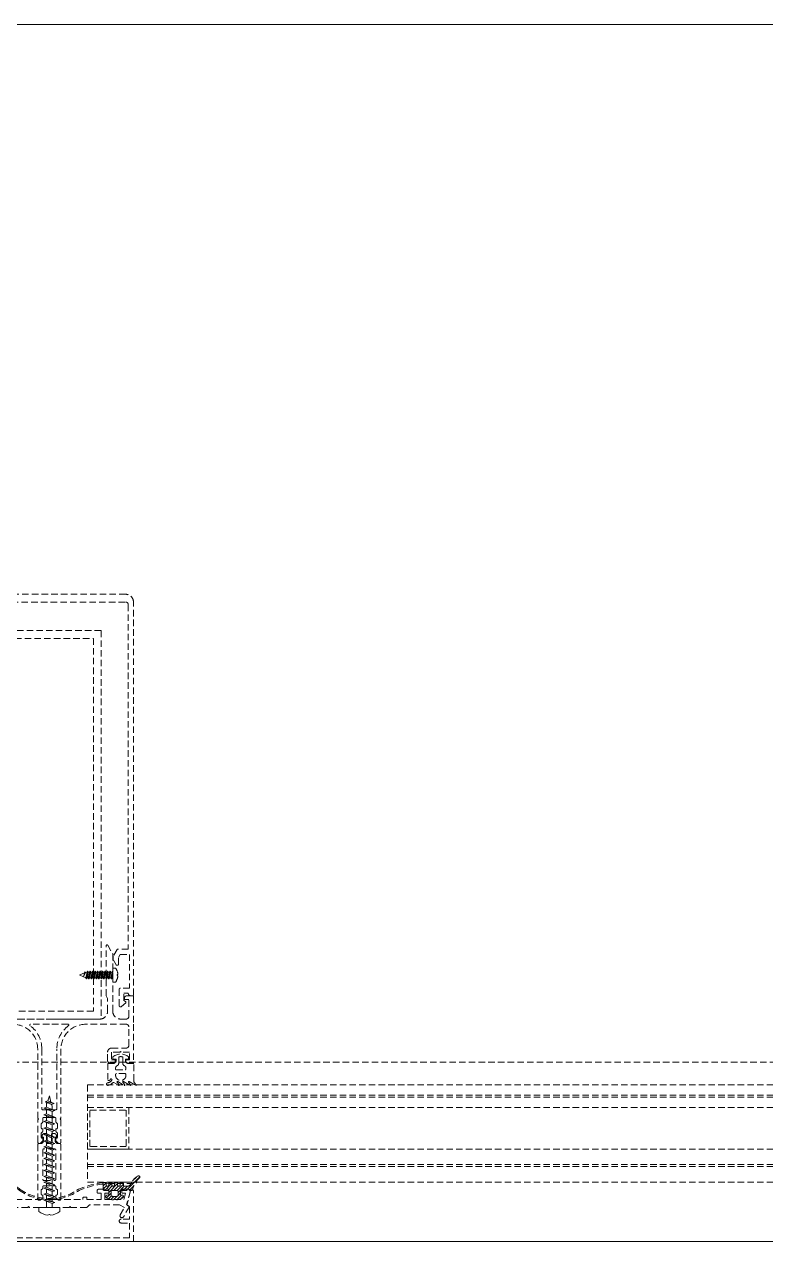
# Model space of a CAD drawing. Extents: x -1457 to 23780, y -2071 to 4205.
# Drawn here: x 2388.2 to 2416.84, y 320 to 367.01 of the extents above; entities that cross this region are included whole.
import ezdxf

# ---------------------------------------------------------------- set-up
doc = ezdxf.new("R2010")
doc.units = 0
doc.header["$MEASUREMENT"] = 0
doc.linetypes.add('HIDDEN', pattern=[0.375, 0.25, -0.125])
doc.layers.get('0').update_dxf_attribs({"color": 9, "lineweight": 9})
doc.layers.add('M-TEFRIS2-015', color=129, linetype='Continuous', lineweight=9)
doc.layers.add('T-KONVEKTOR', color=220, linetype='Continuous', lineweight=9)

# ---------------------------------------------------------------- blocks, each defined once
blk = doc.blocks.new('vid u')
at = {"lineweight": 5, "ltscale": 0.5}
for p, q in [((-18169.01, 6488.98), (-18169.59, 6487.02)), ((-18169.01, 6488.98), (-18168.46, 6486.56)), ((-18171.11, 6484.16), (-18170.11, 6484.53)), ((-18167.91, 6482.87), (-18171.11, 6484.16)), ((-18166.91, 6483.23), (-18171.11, 6484.16)), ((-18170.57, 6486.66), (-18169.57, 6487.03)), ((-18167.16, 6486.01), (-18170.57, 6486.66)), ((-18168.16, 6485.65), (-18170.57, 6486.66)), ((-18170.11, 6484.53), (-18170.11, 6485.84)), ((-18170.11, 6484.53), (-18166.91, 6483.23)), ((-18170.11, 6484.53), (-18166.91, 6483.23)), ((-18170.11, 6481.97), (-18170.11, 6483.76)), ((-18169.89, 6486.38), (-18170.1, 6485.93)), ((-18169.57, 6487.03), (-18167.16, 6486.01)), ((-18167.16, 6486.01), (-18168.16, 6485.65)), ((-18168.16, 6485.65), (-18167.93, 6484.98)), ((-18167.91, 6483.64), (-18167.91, 6484.91)), ((-18166.91, 6483.23), (-18167.91, 6482.87)), ((-18167.91, 6481.08), (-18167.91, 6482.87)), ((-18171.11, 6481.61), (-18170.11, 6481.97)), ((-18167.91, 6480.31), (-18171.11, 6481.61)), ((-18166.91, 6480.68), (-18171.11, 6481.61)), ((-18171.11, 6479.06), (-18170.11, 6479.42)), ((-18167.91, 6477.76), (-18171.11, 6479.06)), ((-18166.91, 6478.12), (-18171.11, 6479.06)), ((-18170.11, 6481.97), (-18166.91, 6480.68)), ((-18170.11, 6481.97), (-18166.91, 6480.68)), ((-18170.11, 6479.42), (-18170.11, 6481.2)), ((-18170.11, 6479.42), (-18166.91, 6478.12)), ((-18170.11, 6479.42), (-18166.91, 6478.12)), ((-18170.11, 6476.87), (-18170.11, 6478.65)), ((-18166.91, 6480.68), (-18167.91, 6480.31)), ((-18167.91, 6478.53), (-18167.91, 6480.31)), ((-18166.91, 6478.12), (-18167.91, 6477.76)), ((-18171.11, 6476.5), (-18170.11, 6476.87)), ((-18167.91, 6475.2), (-18171.11, 6476.5)), ((-18166.91, 6475.57), (-18171.11, 6476.5)), ((-18171.11, 6473.95), (-18170.11, 6474.31)), ((-18167.91, 6472.65), (-18171.11, 6473.95)), ((-18166.91, 6473.01), (-18171.11, 6473.95)), ((-18170.11, 6476.87), (-18166.91, 6475.57)), ((-18170.11, 6476.87), (-18166.91, 6475.57)), ((-18170.11, 6474.31), (-18170.11, 6476.1)), ((-18170.11, 6474.31), (-18166.91, 6473.01)), ((-18170.11, 6474.31), (-18166.91, 6473.01)), ((-18170.11, 6471.86), (-18170.11, 6473.54)), ((-18167.91, 6475.97), (-18167.91, 6477.76)), ((-18166.91, 6475.57), (-18167.91, 6475.2)), ((-18167.91, 6473.42), (-18167.91, 6475.2)), ((-18171.11, 6471.49), (-18170.11, 6471.86)), ((-18167.91, 6470.2), (-18171.11, 6471.49)), ((-18166.91, 6470.56), (-18171.11, 6471.49)), ((-18171.11, 6469.24), (-18170.11, 6469.6)), ((-18167.91, 6467.94), (-18171.11, 6469.24)), ((-18166.91, 6468.31), (-18171.11, 6469.24)), ((-18170.11, 6471.86), (-18166.91, 6470.56)), ((-18170.11, 6471.86), (-18166.91, 6470.56)), ((-18170.11, 6469.6), (-18170.11, 6471.14)), ((-18170.11, 6469.6), (-18166.91, 6468.31)), ((-18170.11, 6469.6), (-18166.91, 6468.31)), ((-18170.11, 6467.35), (-18170.11, 6468.89)), ((-18166.91, 6473.01), (-18167.91, 6472.65)), ((-18167.91, 6470.97), (-18167.91, 6472.65)), ((-18166.91, 6470.56), (-18167.91, 6470.2)), ((-18167.91, 6468.71), (-18167.91, 6470.2)), ((-18171.11, 6466.99), (-18170.11, 6467.35)), ((-18167.91, 6465.69), (-18171.11, 6466.99)), ((-18166.91, 6466.05), (-18171.11, 6466.99)), ((-18171.11, 6464.73), (-18170.11, 6465.1)), ((-18167.91, 6463.43), (-18171.11, 6464.73)), ((-18166.91, 6463.8), (-18171.11, 6464.73)), ((-18170.11, 6467.35), (-18166.91, 6466.05)), ((-18170.11, 6467.35), (-18166.91, 6466.05)), ((-18170.11, 6465.1), (-18170.11, 6466.63)), ((-18170.11, 6465.1), (-18166.91, 6463.8)), ((-18170.11, 6465.1), (-18166.91, 6463.8)), ((-18170.11, 6462.8), (-18170.11, 6464.38)), ((-18166.91, 6468.31), (-18167.91, 6467.94)), ((-18167.91, 6466.46), (-18167.91, 6467.94)), ((-18166.91, 6466.05), (-18167.91, 6465.69)), ((-18167.91, 6464.2), (-18167.91, 6465.69)), ((-18166.91, 6463.8), (-18167.91, 6463.43)), ((-18171.11, 6462.43), (-18170.11, 6462.8)), ((-18167.91, 6461.14), (-18171.11, 6462.43)), ((-18166.91, 6461.5), (-18171.11, 6462.43)), ((-18171.11, 6460.14), (-18170.11, 6460.5)), ((-18167.91, 6458.84), (-18171.11, 6460.14)), ((-18166.91, 6459.2), (-18171.11, 6460.14)), ((-18170.11, 6462.8), (-18166.91, 6461.5)), ((-18170.11, 6462.8), (-18166.91, 6461.5)), ((-18170.11, 6460.5), (-18170.11, 6462.03)), ((-18170.11, 6460.5), (-18166.91, 6459.2)), ((-18170.11, 6460.5), (-18166.91, 6459.2)), ((-18170.11, 6458.2), (-18170.11, 6459.73)), ((-18167.91, 6461.91), (-18167.91, 6463.43)), ((-18166.91, 6461.5), (-18167.91, 6461.14)), ((-18167.91, 6459.61), (-18167.91, 6461.14)), ((-18166.91, 6459.2), (-18167.91, 6458.84)), ((-18171.11, 6457.84), (-18170.11, 6458.2)), ((-18167.91, 6456.54), (-18171.11, 6457.84)), ((-18166.91, 6456.91), (-18171.11, 6457.84)), ((-18171.11, 6455.55), (-18170.11, 6455.91)), ((-18167.91, 6454.25), (-18171.11, 6455.55)), ((-18166.91, 6454.61), (-18171.11, 6455.55)), ((-18170.11, 6458.2), (-18166.91, 6456.91)), ((-18170.11, 6455.91), (-18170.11, 6457.44)), ((-18170.11, 6455.91), (-18166.91, 6454.61)), ((-18170.11, 6453.61), (-18170.11, 6455.14)), ((-18167.91, 6457.31), (-18167.91, 6458.84)), ((-18166.91, 6456.91), (-18167.91, 6456.54)), ((-18167.91, 6455.02), (-18167.91, 6456.54)), ((-18166.91, 6454.61), (-18167.91, 6454.25)), ((-18171.11, 6453.25), (-18170.11, 6453.61)), ((-18166.91, 6452.31), (-18171.11, 6453.25)), ((-18167.91, 6451.95), (-18171.11, 6453.25)), ((-18170.11, 6451.31), (-18171.11, 6450.94)), ((-18167.91, 6449.65), (-18171.11, 6450.94)), ((-18171.11, 6450.94), (-18166.91, 6450.01)), ((-18170.11, 6453.61), (-18166.91, 6452.31)), ((-18170.11, 6453.61), (-18166.91, 6452.31)), ((-18170.11, 6451.31), (-18170.11, 6452.84)), ((-18166.91, 6450.01), (-18170.11, 6451.31)), ((-18170.11, 6449.01), (-18170.11, 6450.54)), ((-18167.91, 6452.72), (-18167.91, 6454.25)), ((-18166.91, 6452.31), (-18167.91, 6451.95)), ((-18167.91, 6450.42), (-18167.91, 6451.95)), ((-18166.91, 6450.01), (-18167.91, 6449.65)), ((-18167.91, 6448.12), (-18167.91, 6449.65)), ((-18164.91, 6445.88), (-18173.11, 6445.88)), ((-18173.11, 6444.22), (-18173.11, 6445.88)), ((-18171.11, 6448.64), (-18170.11, 6449.01)), ((-18167.91, 6447.35), (-18171.11, 6448.64)), ((-18166.91, 6447.71), (-18171.11, 6448.64)), ((-18170.11, 6449.01), (-18166.91, 6447.71)), ((-18170.11, 6445.88), (-18170.11, 6448.24)), ((-18166.91, 6447.71), (-18167.91, 6447.35)), ((-18167.91, 6445.88), (-18167.91, 6447.35)), ((-18164.91, 6444.22), (-18164.91, 6445.88))]:
    blk.add_line(p, q, dxfattribs=at)
blk.add_lwpolyline([(-18169.59, 6442.85), (-18169.14, 6443.18), (-18168.89, 6443.18), (-18168.43, 6442.85)], dxfattribs=at)
for centre, radius, start, end in [((-18169.91, 6485.84), 0.2, 155.3251, 180), ((-18168.11, 6484.91), 0.2, 0, 19.1116), ((-18168.56, 6450.67), 7.89, 234.7573, 262.4905), ((-18169.46, 6450.67), 7.89, 277.5095, 305.2427)]:
    blk.add_arc(centre, radius, start, end, dxfattribs=at)
blk = doc.blocks.new('A$C4B7F52E3')
for p, q in [((250.001, 89.476), (-0.004, 89.467)), ((250, 89.475), (0, 89.476))]:
    blk.add_line(p, q)

msp = doc.modelspace()

# ---------------------------------------------------------------- hatches: boundary and pattern name
at = {"layer": 'M-TEFRIS2-015', "linetype": 'HIDDEN', "lineweight": 0}
h = msp.add_hatch(dxfattribs=at)
h.set_pattern_fill('LINE', color=256, scale=0.666667, angle=585, style=0)
h.set_pattern_definition([(45, (2335.084096, 201.40813), (-0.058925565, 0.058925565), [])])
edge = h.paths.add_edge_path()
edge.add_arc((2392.891, 321.984), 0.625, 117.2, 157.3388)
edge.add_arc((2392.17, 322.298), 0.162, 270.1027, 332.96, ccw=False)
edge.add_line((2392.17, 322.137), (2392.089, 322.137))
edge.add_line((2392.089, 322.137), (2392.076, 322.137))
edge.add_line((2392.076, 322.137), (2392.068, 322.137))
edge.add_line((2392.068, 322.137), (2392.061, 322.139))
edge.add_line((2392.061, 322.139), (2392.054, 322.142))
edge.add_line((2392.054, 322.142), (2392.047, 322.146))
edge.add_line((2392.047, 322.146), (2392.04, 322.151))
edge.add_line((2392.04, 322.151), (2392.035, 322.158))
edge.add_line((2392.035, 322.158), (2392.031, 322.165))
edge.add_line((2392.031, 322.165), (2392.028, 322.172))
edge.add_line((2392.028, 322.172), (2392.026, 322.187))
edge.add_line((2392.026, 322.187), (2392.026, 322.262))
edge.add_line((2392.026, 322.262), (2392.025, 322.265))
edge.add_line((2392.025, 322.265), (2392.025, 322.268))
edge.add_line((2392.025, 322.268), (2392.024, 322.271))
edge.add_line((2392.024, 322.271), (2392.022, 322.274))
edge.add_line((2392.022, 322.274), (2392.02, 322.276))
edge.add_line((2392.02, 322.276), (2392.017, 322.279))
edge.add_line((2392.017, 322.279), (2392.014, 322.28))
edge.add_line((2392.014, 322.28), (2392.011, 322.281))
edge.add_line((2392.011, 322.281), (2392.006, 322.282))
edge.add_line((2392.006, 322.282), (2391.926, 322.282))
edge.add_line((2391.926, 322.282), (2391.923, 322.282))
edge.add_line((2391.923, 322.282), (2391.92, 322.281))
edge.add_line((2391.92, 322.281), (2391.917, 322.28))
edge.add_line((2391.917, 322.28), (2391.914, 322.279))
edge.add_line((2391.914, 322.279), (2391.911, 322.276))
edge.add_line((2391.911, 322.276), (2391.909, 322.274))
edge.add_line((2391.909, 322.274), (2391.908, 322.271))
edge.add_line((2391.908, 322.271), (2391.906, 322.268))
edge.add_line((2391.906, 322.268), (2391.906, 322.262))
edge.add_line((2391.906, 322.262), (2391.906, 322.187))
edge.add_line((2391.906, 322.187), (2391.905, 322.179))
edge.add_line((2391.905, 322.179), (2391.903, 322.172))
edge.add_line((2391.903, 322.172), (2391.9, 322.165))
edge.add_line((2391.9, 322.165), (2391.896, 322.158))
edge.add_line((2391.896, 322.158), (2391.891, 322.151))
edge.add_line((2391.891, 322.151), (2391.885, 322.146))
edge.add_line((2391.885, 322.146), (2391.878, 322.142))
edge.add_line((2391.878, 322.142), (2391.87, 322.139))
edge.add_line((2391.87, 322.139), (2391.856, 322.137))
edge.add_line((2391.856, 322.137), (2391.848, 322.137))
edge.add_line((2391.848, 322.137), (2391.841, 322.139))
edge.add_line((2391.841, 322.139), (2391.834, 322.142))
edge.add_line((2391.834, 322.142), (2391.827, 322.146))
edge.add_line((2391.827, 322.146), (2391.82, 322.151))
edge.add_line((2391.82, 322.151), (2391.815, 322.158))
edge.add_line((2391.815, 322.158), (2391.811, 322.165))
edge.add_line((2391.811, 322.165), (2391.808, 322.172))
edge.add_line((2391.808, 322.172), (2391.806, 322.187))
edge.add_line((2391.806, 322.187), (2391.806, 322.262))
edge.add_line((2391.806, 322.262), (2391.805, 322.265))
edge.add_line((2391.805, 322.265), (2391.805, 322.268))
edge.add_line((2391.805, 322.268), (2391.804, 322.271))
edge.add_line((2391.804, 322.271), (2391.802, 322.274))
edge.add_line((2391.802, 322.274), (2391.8, 322.276))
edge.add_line((2391.8, 322.276), (2391.797, 322.279))
edge.add_line((2391.797, 322.279), (2391.794, 322.28))
edge.add_line((2391.794, 322.28), (2391.791, 322.281))
edge.add_line((2391.791, 322.281), (2391.786, 322.282))
edge.add_line((2391.786, 322.282), (2391.706, 322.282))
edge.add_line((2391.706, 322.282), (2391.703, 322.282))
edge.add_line((2391.703, 322.282), (2391.7, 322.281))
edge.add_line((2391.7, 322.281), (2391.697, 322.28))
edge.add_line((2391.697, 322.28), (2391.694, 322.279))
edge.add_line((2391.694, 322.279), (2391.691, 322.276))
edge.add_line((2391.691, 322.276), (2391.689, 322.274))
edge.add_line((2391.689, 322.274), (2391.688, 322.271))
edge.add_line((2391.688, 322.271), (2391.686, 322.268))
edge.add_line((2391.686, 322.268), (2391.686, 322.262))
edge.add_line((2391.686, 322.262), (2391.686, 322.187))
edge.add_line((2391.686, 322.187), (2391.685, 322.179))
edge.add_line((2391.685, 322.179), (2391.683, 322.172))
edge.add_line((2391.683, 322.172), (2391.68, 322.165))
edge.add_line((2391.68, 322.165), (2391.676, 322.158))
edge.add_line((2391.676, 322.158), (2391.671, 322.151))
edge.add_line((2391.671, 322.151), (2391.665, 322.146))
edge.add_line((2391.665, 322.146), (2391.658, 322.142))
edge.add_line((2391.658, 322.142), (2391.65, 322.139))
edge.add_line((2391.65, 322.139), (2391.636, 322.137))
edge.add_line((2391.636, 322.137), (2391.628, 322.137))
edge.add_line((2391.628, 322.137), (2391.621, 322.139))
edge.add_line((2391.621, 322.139), (2391.614, 322.142))
edge.add_line((2391.614, 322.142), (2391.607, 322.146))
edge.add_line((2391.607, 322.146), (2391.6, 322.151))
edge.add_line((2391.6, 322.151), (2391.595, 322.158))
edge.add_line((2391.595, 322.158), (2391.591, 322.165))
edge.add_line((2391.591, 322.165), (2391.588, 322.172))
edge.add_line((2391.588, 322.172), (2391.586, 322.187))
edge.add_line((2391.586, 322.187), (2391.586, 322.262))
edge.add_line((2391.586, 322.262), (2391.585, 322.265))
edge.add_line((2391.585, 322.265), (2391.585, 322.268))
edge.add_line((2391.585, 322.268), (2391.584, 322.271))
edge.add_line((2391.584, 322.271), (2391.582, 322.274))
edge.add_line((2391.582, 322.274), (2391.58, 322.276))
edge.add_line((2391.58, 322.276), (2391.577, 322.279))
edge.add_line((2391.577, 322.279), (2391.574, 322.28))
edge.add_line((2391.574, 322.28), (2391.571, 322.281))
edge.add_line((2391.571, 322.281), (2391.566, 322.282))
edge.add_line((2391.566, 322.282), (2391.486, 322.282))
edge.add_line((2391.486, 322.282), (2391.483, 322.282))
edge.add_line((2391.483, 322.282), (2391.48, 322.281))
edge.add_line((2391.48, 322.281), (2391.477, 322.28))
edge.add_line((2391.477, 322.28), (2391.474, 322.279))
edge.add_line((2391.474, 322.279), (2391.471, 322.276))
edge.add_line((2391.471, 322.276), (2391.469, 322.274))
edge.add_line((2391.469, 322.274), (2391.468, 322.271))
edge.add_line((2391.468, 322.271), (2391.466, 322.268))
edge.add_line((2391.466, 322.268), (2391.466, 322.262))
edge.add_line((2391.466, 322.262), (2391.466, 322.187))
edge.add_line((2391.466, 322.187), (2391.465, 322.179))
edge.add_line((2391.465, 322.179), (2391.463, 322.172))
edge.add_line((2391.463, 322.172), (2391.46, 322.165))
edge.add_line((2391.46, 322.165), (2391.456, 322.158))
edge.add_line((2391.456, 322.158), (2391.451, 322.151))
edge.add_line((2391.451, 322.151), (2391.445, 322.146))
edge.add_line((2391.445, 322.146), (2391.438, 322.142))
edge.add_line((2391.438, 322.142), (2391.43, 322.139))
edge.add_line((2391.43, 322.139), (2391.416, 322.137))
edge.add_line((2391.416, 322.137), (2391.408, 322.137))
edge.add_line((2391.408, 322.137), (2391.401, 322.139))
edge.add_line((2391.401, 322.139), (2391.394, 322.142))
edge.add_line((2391.394, 322.142), (2391.387, 322.146))
edge.add_line((2391.387, 322.146), (2391.38, 322.151))
edge.add_line((2391.38, 322.151), (2391.375, 322.158))
edge.add_line((2391.375, 322.158), (2391.371, 322.165))
edge.add_line((2391.371, 322.165), (2391.368, 322.172))
edge.add_line((2391.368, 322.172), (2391.366, 322.187))
edge.add_line((2391.366, 322.187), (2391.366, 322.262))
edge.add_line((2391.366, 322.262), (2391.365, 322.265))
edge.add_line((2391.365, 322.265), (2391.365, 322.268))
edge.add_line((2391.365, 322.268), (2391.364, 322.271))
edge.add_line((2391.364, 322.271), (2391.362, 322.274))
edge.add_line((2391.362, 322.274), (2391.36, 322.276))
edge.add_line((2391.36, 322.276), (2391.357, 322.279))
edge.add_line((2391.357, 322.279), (2391.354, 322.28))
edge.add_line((2391.354, 322.28), (2391.351, 322.281))
edge.add_line((2391.351, 322.281), (2391.346, 322.282))
edge.add_line((2391.346, 322.282), (2391.266, 322.282))
edge.add_line((2391.266, 322.282), (2391.263, 322.282))
edge.add_line((2391.263, 322.282), (2391.26, 322.282))
edge.add_line((2391.26, 322.282), (2391.257, 322.28))
edge.add_line((2391.257, 322.28), (2391.254, 322.279))
edge.add_line((2391.254, 322.279), (2391.251, 322.277))
edge.add_line((2391.251, 322.277), (2391.249, 322.274))
edge.add_line((2391.249, 322.274), (2391.248, 322.271))
edge.add_line((2391.248, 322.271), (2391.246, 322.268))
edge.add_line((2391.246, 322.268), (2391.246, 322.262))
edge.add_line((2391.246, 322.262), (2391.246, 322.011))
edge.add_arc((2391.276, 322.011), 0.03, 180, 270)
edge.add_line((2391.276, 321.981), (2391.46, 321.981))
edge.add_line((2391.46, 321.981), (2391.46, 321.811))
edge.add_line((2391.46, 321.811), (2391.385, 321.791))
edge.add_arc((2391.397, 321.743), 0.05, 104.5985, 212.0394)
edge.add_arc((2391.44, 321.769), 0.1, 212.0394, 243.6122)
edge.add_arc((2391.69, 322.273), 0.662, 243.6122, 296.3878)
edge.add_arc((2391.94, 321.769), 0.1, 296.3878, 327.9606)
edge.add_arc((2391.982, 321.743), 0.05, 327.9606, 435.4015)
edge.add_line((2391.995, 321.791), (2391.92, 321.811))
edge.add_line((2391.92, 321.811), (2391.92, 321.981))
edge.add_line((2391.92, 321.981), (2392.34, 321.981))
edge.add_arc((2392.34, 322.031), 0.05, 270, 346.8402)
edge.add_arc((2393.138, 321.875), 0.763, 128.6618, 169.1202, ccw=False)
edge.add_arc((2392.618, 322.493), 0.0486, 333.0293, 465.4317)
edge = h.paths.add_edge_path(flags=16)
edge.add_arc((2391.79, 321.783), 0.03, 280.824, 360)
edge.add_line((2391.82, 321.783), (2391.82, 321.951))
edge.add_arc((2391.79, 321.951), 0.03, 360, 450)
edge.add_line((2391.79, 321.981), (2391.59, 321.981))
edge.add_arc((2391.59, 321.951), 0.03, 90, 180)
edge.add_line((2391.56, 321.951), (2391.56, 321.783))
edge.add_arc((2391.59, 321.783), 0.03, 180, 259.176)
edge.add_arc((2391.69, 322.306), 0.562, 259.176, 280.824)

# ---------------------------------------------------------------- linework, layer by layer
for p, q in [((2391.726, 330.565), (2391.617, 330.565)), ((2391.617, 330.024), (2391.617, 330.565)), ((2390.342, 330.295), (2390.349, 330.305)), ((2390.349, 330.285), (2390.342, 330.295)), ((2390.349, 330.305), (2390.529, 330.379)), ((2390.579, 330.193), (2390.349, 330.285)), ((2390.569, 330.393), (2390.481, 330.227)), ((2390.481, 330.227), (2390.529, 330.379)), ((2390.549, 330.414), (2390.527, 330.315)), ((2390.527, 330.315), (2390.541, 330.341)), ((2390.529, 330.379), (2390.549, 330.414)), ((2390.541, 330.341), (2390.557, 330.414)), ((2390.549, 330.414), (2390.557, 330.414)), ((2390.557, 330.414), (2390.569, 330.393)), ((2390.569, 330.393), (2390.608, 330.407)), ((2390.577, 330.183), (2390.625, 330.407)), ((2390.577, 330.183), (2390.579, 330.193)), ((2390.597, 330.148), (2390.577, 330.183)), ((2390.645, 330.441), (2390.597, 330.148)), ((2390.605, 330.148), (2390.597, 330.148)), ((2390.605, 330.148), (2390.653, 330.441)), ((2390.625, 330.183), (2390.605, 330.148)), ((2390.608, 330.407), (2390.625, 330.407)), ((2390.625, 330.407), (2390.645, 330.441)), ((2390.673, 330.183), (2390.625, 330.183)), ((2390.645, 330.441), (2390.653, 330.441)), ((2390.653, 330.441), (2390.673, 330.407)), ((2390.673, 330.183), (2390.722, 330.407)), ((2390.673, 330.407), (2390.722, 330.407)), ((2390.693, 330.148), (2390.673, 330.183)), ((2390.742, 330.441), (2390.693, 330.148)), ((2390.701, 330.148), (2390.693, 330.148)), ((2390.701, 330.148), (2390.75, 330.441)), ((2390.721, 330.183), (2390.701, 330.148)), ((2390.721, 330.183), (2390.701, 330.148)), ((2390.77, 330.407), (2390.721, 330.183)), ((2390.77, 330.183), (2390.721, 330.183)), ((2390.722, 330.407), (2390.742, 330.441)), ((2390.75, 330.441), (2390.742, 330.441)), ((2390.75, 330.441), (2390.77, 330.407)), ((2390.77, 330.183), (2390.818, 330.407)), ((2390.77, 330.407), (2390.818, 330.407)), ((2390.79, 330.148), (2390.77, 330.183)), ((2390.838, 330.441), (2390.79, 330.148)), ((2390.798, 330.148), (2390.79, 330.148)), ((2390.798, 330.148), (2390.846, 330.441)), ((2390.818, 330.183), (2390.798, 330.148)), ((2390.818, 330.183), (2390.798, 330.148)), ((2390.818, 330.407), (2390.838, 330.441)), ((2390.866, 330.407), (2390.818, 330.183)), ((2390.866, 330.183), (2390.818, 330.183)), ((2390.846, 330.441), (2390.838, 330.441)), ((2390.846, 330.441), (2390.866, 330.407)), ((2390.915, 330.407), (2390.866, 330.407)), ((2390.866, 330.183), (2390.915, 330.407)), ((2390.886, 330.148), (2390.866, 330.183)), ((2390.935, 330.441), (2390.886, 330.148)), ((2390.894, 330.148), (2390.886, 330.148)), ((2390.894, 330.148), (2390.943, 330.441)), ((2390.914, 330.183), (2390.894, 330.148)), ((2390.914, 330.183), (2390.894, 330.148)), ((2390.963, 330.407), (2390.914, 330.183)), ((2390.914, 330.183), (2390.963, 330.183)), ((2390.915, 330.407), (2390.935, 330.441)), ((2390.943, 330.441), (2390.935, 330.441)), ((2390.943, 330.441), (2390.963, 330.407)), ((2390.963, 330.183), (2391.011, 330.407)), ((2390.963, 330.407), (2391.011, 330.407)), ((2390.983, 330.148), (2390.963, 330.183)), ((2391.031, 330.441), (2390.983, 330.148)), ((2390.991, 330.148), (2390.983, 330.148)), ((2390.991, 330.148), (2391.039, 330.441)), ((2391.011, 330.183), (2390.991, 330.148)), ((2391.011, 330.183), (2390.991, 330.148)), ((2391.011, 330.407), (2391.031, 330.441)), ((2391.059, 330.407), (2391.011, 330.183)), ((2391.059, 330.183), (2391.011, 330.183)), ((2391.031, 330.441), (2391.039, 330.441)), ((2391.039, 330.441), (2391.059, 330.407)), ((2391.059, 330.407), (2391.107, 330.407)), ((2391.059, 330.183), (2391.107, 330.407)), ((2391.079, 330.148), (2391.059, 330.183)), ((2391.127, 330.441), (2391.079, 330.148)), ((2391.087, 330.148), (2391.079, 330.148)), ((2391.087, 330.148), (2391.135, 330.441)), ((2391.107, 330.183), (2391.087, 330.148)), ((2391.107, 330.183), (2391.087, 330.148)), ((2391.107, 330.407), (2391.127, 330.441)), ((2391.155, 330.407), (2391.107, 330.183)), ((2391.156, 330.183), (2391.107, 330.183)), ((2391.156, 330.183), (2391.107, 330.183)), ((2391.135, 330.441), (2391.127, 330.441)), ((2391.135, 330.441), (2391.155, 330.407)), ((2391.344, 330.407), (2391.155, 330.407)), ((2391.156, 330.183), (2391.204, 330.407)), ((2391.176, 330.148), (2391.156, 330.183)), ((2391.224, 330.441), (2391.176, 330.148)), ((2391.184, 330.148), (2391.176, 330.148)), ((2391.184, 330.148), (2391.232, 330.441)), ((2391.204, 330.183), (2391.184, 330.148)), ((2391.204, 330.183), (2391.184, 330.148)), ((2391.204, 330.407), (2391.224, 330.441)), ((2391.252, 330.407), (2391.204, 330.183)), ((2391.204, 330.183), (2391.392, 330.183)), ((2391.252, 330.183), (2391.204, 330.183)), ((2391.252, 330.183), (2391.204, 330.183)), ((2391.224, 330.441), (2391.232, 330.441)), ((2391.232, 330.441), (2391.252, 330.407)), ((2391.252, 330.183), (2391.3, 330.407)), ((2391.252, 330.407), (2391.3, 330.407)), ((2391.272, 330.148), (2391.252, 330.183)), ((2391.32, 330.441), (2391.272, 330.148)), ((2391.28, 330.148), (2391.272, 330.148)), ((2391.28, 330.148), (2391.328, 330.441)), ((2391.3, 330.183), (2391.28, 330.148)), ((2391.3, 330.183), (2391.28, 330.148)), ((2391.3, 330.407), (2391.32, 330.441)), ((2391.348, 330.407), (2391.3, 330.183)), ((2391.349, 330.183), (2391.3, 330.183)), ((2391.349, 330.183), (2391.3, 330.183)), ((2391.32, 330.441), (2391.328, 330.441)), ((2391.328, 330.441), (2391.348, 330.407)), ((2391.348, 330.407), (2391.397, 330.407)), ((2391.349, 330.183), (2391.397, 330.407)), ((2391.369, 330.148), (2391.349, 330.183)), ((2391.417, 330.441), (2391.369, 330.148)), ((2391.377, 330.148), (2391.369, 330.148)), ((2391.377, 330.148), (2391.425, 330.441)), ((2391.397, 330.183), (2391.377, 330.148)), ((2391.397, 330.183), (2391.377, 330.148)), ((2391.397, 330.407), (2391.417, 330.441)), ((2391.445, 330.407), (2391.397, 330.183)), ((2391.445, 330.183), (2391.397, 330.183)), ((2391.417, 330.441), (2391.425, 330.441)), ((2391.425, 330.441), (2391.445, 330.407)), ((2391.445, 330.407), (2391.493, 330.407)), ((2391.445, 330.183), (2391.493, 330.407)), ((2391.465, 330.148), (2391.445, 330.183)), ((2391.513, 330.441), (2391.465, 330.148)), ((2391.473, 330.148), (2391.465, 330.148)), ((2391.473, 330.148), (2391.521, 330.441)), ((2391.493, 330.183), (2391.473, 330.148)), ((2391.493, 330.183), (2391.473, 330.148)), ((2391.493, 330.407), (2391.513, 330.441)), ((2391.541, 330.407), (2391.493, 330.183)), ((2391.493, 330.183), (2391.541, 330.183)), ((2391.513, 330.441), (2391.521, 330.441)), ((2391.521, 330.441), (2391.541, 330.407)), ((2391.541, 330.407), (2391.59, 330.407)), ((2391.541, 330.183), (2391.59, 330.407)), ((2391.561, 330.148), (2391.541, 330.183)), ((2391.61, 330.441), (2391.561, 330.148)), ((2391.569, 330.148), (2391.561, 330.148)), ((2391.569, 330.148), (2391.617, 330.435)), ((2391.589, 330.183), (2391.569, 330.148)), ((2391.589, 330.183), (2391.569, 330.148)), ((2391.617, 330.309), (2391.589, 330.183)), ((2391.589, 330.183), (2391.617, 330.183)), ((2391.59, 330.407), (2391.61, 330.441)), ((2391.61, 330.441), (2391.617, 330.441)), ((2391.726, 330.024), (2391.617, 330.024)), ((3319.5, 326.925), (1724.228, 326.925)), ((2390.636, 326.053), (2390.636, 322.301)), ((2390.636, 326.053), (2451.866, 326.053)), ((2390.636, 325.653), (2451.866, 325.653)), ((2390.636, 325.577), (2451.866, 325.577)), ((2390.636, 325.177), (2451.866, 325.177)), ((2388.886, 324.079), (2388.886, 324.029)), ((2388.886, 324.029), (2388.936, 324.029)), ((2388.936, 324.029), (2388.936, 323.889)), ((2389.036, 324.179), (2388.986, 324.179)), ((2389.086, 323.789), (2389.086, 324.129)), ((2389.246, 324.129), (2389.246, 323.789)), ((2389.346, 324.179), (2389.296, 324.179)), ((2389.396, 323.889), (2389.396, 324.029)), ((2389.396, 324.029), (2389.446, 324.029)), ((2389.446, 324.029), (2389.446, 324.079)), ((2388.716, 323.739), (2388.716, 321.649)), ((2388.836, 323.789), (2388.766, 323.789)), ((2388.916, 323.539), (2388.916, 322.409)), ((2389.366, 323.589), (2388.966, 323.589)), ((2389.246, 323.789), (2389.086, 323.789)), ((2389.416, 322.409), (2389.416, 323.539)), ((2389.566, 323.789), (2389.496, 323.789)), ((2389.616, 321.649), (2389.616, 323.739)), ((2390.636, 323.577), (2451.866, 323.577)), ((2390.636, 322.977), (2451.866, 322.977)), ((2390.636, 322.901), (2451.866, 322.901)), ((2388.856, 321.999), (2388.902, 322.045)), ((2388.916, 322.08), (2388.916, 322.129)), ((2388.946, 322.159), (2389.386, 322.159)), ((2388.966, 322.359), (2389.366, 322.359)), ((2389.416, 322.129), (2389.416, 322.08)), ((2389.431, 322.045), (2389.476, 321.999)), ((2390.636, 322.301), (2451.866, 322.301)), ((2388.766, 321.599), (2388.796, 321.599)), ((2388.831, 321.614), (2388.902, 321.685)), ((2388.856, 321.829), (2388.856, 321.999)), ((2388.916, 321.799), (2388.886, 321.799)), ((2388.916, 321.72), (2388.916, 321.799)), ((2389.446, 321.799), (2389.416, 321.799)), ((2389.416, 321.799), (2389.416, 321.72)), ((2389.416, 321.779), (2389.436, 321.799)), ((2389.431, 321.685), (2389.502, 321.614)), ((2389.476, 321.999), (2389.476, 321.829)), ((2389.537, 321.599), (2389.566, 321.599)), ((3319.5, 320), (1719.669, 320)), ((1719.669, 320), (3319.5, 320))]:
    msp.add_line(p, q, dxfattribs=at)
for points in [[(2386.217, 344.7), (2392.117, 344.7), (2392.117, 344.7, -0.414214), (2392.217, 344.6), (2392.217, 331.293), (2391.81, 331.293, 0.267949), (2391.784, 331.278), (2391.641, 331.03, 0.131652), (2391.637, 331.015), (2391.637, 330.881, 0.131652), (2391.641, 330.866), (2391.743, 330.688, 0.267949), (2391.769, 330.673), (2391.807, 330.673, 0.414214), (2391.837, 330.703), (2391.837, 330.969), (2391.908, 331.093), (2392.267, 331.093), (2392.267, 329.793), (2391.917, 329.793, 0.414214), (2391.867, 329.743), (2391.867, 329.113, 0.650971), (2391.95, 329.076), (2392.117, 329.227, 0.508142), (2392.112, 329.275), (2392.047, 329.313), (2392.047, 329.593), (2392.217, 329.593, 0.432363), (2392.317, 329.495), (2392.387, 329.495, 0.477393), (2392.417, 329.523), (2392.417, 344.7, 0.414214), (2392.117, 345), (2392.117, 345), (2386.217, 345, 0.414214)], [(2387.217, 328.595), (2389.167, 328.595), (2391.117, 328.595, 0.414214), (2391.417, 328.895), (2391.417, 329.395), (2391.367, 329.497), (2391.367, 331.433, -0.767327), (2391.423, 331.448), (2391.617, 331.112), (2391.617, 330.325), (2391.587, 330.295), (2391.617, 330.265), (2391.617, 328.895, 0.414214), (2391.917, 328.595), (2392.137, 328.595, 0.414214), (2392.237, 328.695), (2392.237, 329.345), (2392.097, 329.345, -0.414214), (2392.067, 329.375), (2392.067, 329.395, -0.414214), (2392.167, 329.495), (2392.387, 329.495, -0.414214), (2392.417, 329.465), (2392.417, 328.395), (2392.417, 326.925, -0.414214), (2392.387, 326.895), (2392.217, 326.895, -0.414214), (2392.117, 326.995), (2392.117, 327.015), (2392.267, 327.015), (2392.267, 327.315), (2391.947, 327.315), (2391.917, 327.345), (2391.887, 327.315), (2391.567, 327.315), (2391.567, 327.015), (2391.717, 327.015), (2391.717, 326.995, -0.414214), (2391.617, 326.895), (2391.517, 326.895, -0.414214), (2391.417, 326.995), (2391.417, 327.315, -0.414214), (2391.577, 327.475), (2392.137, 327.475, 0.414214), (2392.237, 327.575), (2392.237, 328.295, 0.414214), (2392.137, 328.395), (2390.567, 328.395, 0.414214), (2389.617, 327.445), (2389.617, 324.765), (2389.587, 324.735), (2389.617, 324.705), (2389.617, 323.845, -0.414214), (2389.567, 323.795), (2389.537, 323.795, -0.198912), (2389.502, 323.809), (2389.431, 323.88, -0.198912), (2389.417, 323.916), (2389.417, 323.995), (2389.447, 323.995, 0.414214), (2389.477, 324.025), (2389.477, 324.195), (2389.431, 324.24, -0.198912), (2389.417, 324.276), (2389.417, 324.355), (2389.447, 324.355, 0.414214), (2389.477, 324.385), (2389.477, 324.555), (2389.431, 324.6, -0.198912), (2389.417, 324.636), (2389.417, 324.765, 0.414214), (2389.387, 324.795), (2389.167, 324.795), (2388.947, 324.795, 0.414214), (2388.917, 324.765), (2388.917, 324.636, -0.198912), (2388.902, 324.6), (2388.857, 324.555), (2388.857, 324.385, 0.414214), (2388.887, 324.355), (2388.917, 324.355), (2388.917, 324.276, -0.198912), (2388.902, 324.24), (2388.857, 324.195), (2388.857, 324.025, 0.414214), (2388.887, 323.995), (2388.917, 323.995), (2388.917, 323.916, -0.198912), (2388.902, 323.88), (2388.831, 323.809, -0.198912), (2388.796, 323.795), (2388.767, 323.795, -0.414214), (2388.717, 323.845), (2388.717, 324.705), (2388.747, 324.735), (2388.717, 324.765), (2388.717, 327.445, 0.414214), (2387.767, 328.395)], [(2392.417, 322.298), (2392.417, 322.248), (2391.618, 322.248, 0.10228), (2390.322, 321.98, -0.152313), (2389.167, 321.62, -0.152313), (2388.011, 321.98, 0.159108), (2387.322, 322.248), (2386.144, 322.248), (2386.144, 322.298), (2387.323, 322.298, -0.158967), (2388.041, 322.02, 0.152054), (2389.167, 321.67, 0.152944), (2390.298, 322.024, -0.10266), (2391.618, 322.298), (2392.417, 322.298)], [(2387.867, 321.624), (2390.467, 321.624), (2390.467, 321.694, -0.414214), (2390.497, 321.724), (2390.587, 321.724, -0.414214), (2390.617, 321.694), (2390.617, 321.624), (2391.167, 321.624), (2391.167, 321.874), (2391.047, 321.874, -0.414214), (2391.017, 321.904), (2391.017, 321.974, -0.414214), (2391.067, 322.024), (2391.417, 322.024, -0.414214), (2391.467, 321.974), (2391.467, 321.904, -0.414214), (2391.437, 321.874), (2391.317, 321.874), (2391.317, 321.624), (2392.047, 321.624), (2392.114, 321.874), (2391.997, 321.874, -0.414214), (2391.967, 321.904), (2391.967, 321.974, -0.414214), (2392.017, 322.024), (2392.212, 322.024, -0.493145), (2392.284, 321.93), (2392.15, 321.43), (2392.242, 321.377, -0.414214), (2392.253, 321.336), (2392.036, 320.962, -1), (2391.907, 321.037), (2392.068, 321.316), (2391.88, 321.424), (2390.717, 321.424), (2390.625, 321.333, -0.198912), (2390.604, 321.324), (2389.997, 321.324), (2389.967, 321.354), (2389.937, 321.324), (2389.167, 321.324), (2388.397, 321.324), (2388.367, 321.354), (2388.337, 321.324), (2387.729, 321.324, -0.198912)]]:
    msp.add_lwpolyline(points, format="xyb", dxfattribs=at)
for points in [[(2387.167, 343.595), (2391.167, 343.595), (2391.167, 328.595), (2387.167, 328.595)], [(2387.467, 343.295), (2390.867, 343.295), (2390.867, 328.895), (2387.467, 328.895)], [(2390.636, 323.577), (2390.636, 325.177), (2392.236, 325.177), (2392.236, 323.577)], [(2390.736, 323.677), (2390.736, 325.077), (2392.136, 325.077), (2392.136, 323.677)]]:
    msp.add_lwpolyline(points, close=True, dxfattribs=at)
for points in [[(2390.673, 330.407), (2390.625, 330.183)], [(2391.817, 330.333), (2391.794, 330.303), (2391.794, 330.287), (2391.817, 330.257)]]:
    msp.add_lwpolyline(points, dxfattribs=at)
for points in [[(2389.427, 325.095, 0.414214), (2389.457, 325.125), (2389.457, 327.445, -0.239182), (2389.911, 328.341, 0.725247), (2389.893, 328.395), (2389.167, 328.395), (2388.44, 328.395, 0.725247), (2388.422, 328.341, -0.239182), (2388.877, 327.445), (2388.877, 325.125, 0.414214), (2388.907, 325.095), (2389.167, 325.095)], [(2392.206, 326.885, -0.414214), (2392.106, 326.985), (2392.106, 327.045), (2392.226, 327.045), (2392.226, 327.145, 0.333333), (2391.626, 327.145), (2391.626, 327.045), (2391.746, 327.045), (2391.746, 326.985, -0.414214), (2391.646, 326.885), (2391.426, 326.885), (2391.426, 326.225), (2391.465, 326.225, 0.307685), (2391.525, 326.266, -1.128702), (2391.582, 326.235, -0.201212), (2391.424, 326.135, 0.978531), (2391.425, 326.035, 0.1613), (2391.631, 326.145, -0.307572), (2391.653, 326.147), (2391.844, 326.037, 0.8391), (2391.863, 326.059), (2391.784, 326.154, -0.8391), (2391.809, 326.184), (2392.064, 326.037, 0.8391), (2392.083, 326.059), (2392.004, 326.154, -0.8391), (2392.029, 326.184), (2392.284, 326.037, 0.8391), (2392.303, 326.059), (2392.224, 326.154, -0.8391), (2392.249, 326.184), (2392.504, 326.037, 0.8391), (2392.523, 326.059), (2392.449, 326.147, -0.176327), (2392.426, 326.212), (2392.426, 326.885)], [(2392.006, 326.885), (2392.006, 327.111, 0.375047), (2391.98, 327.141, 0.067879), (2391.871, 327.141, 0.375047), (2391.846, 327.111), (2391.846, 326.885, -0.298217), (2391.786, 326.793, 0.298217), (2391.726, 326.701), (2391.726, 326.668, 0.414214), (2391.756, 326.638), (2392.096, 326.638, 0.414214), (2392.126, 326.668), (2392.126, 326.701, 0.298217), (2392.066, 326.793, -0.298217)], [(2391.726, 326.458), (2391.726, 326.425, 1), (2392.126, 326.425), (2392.126, 326.458, 0.414214), (2392.096, 326.488), (2391.756, 326.488, 0.414214)], [(2392.605, 322.54, 0.176952), (2392.314, 322.225, -0.281357), (2392.17, 322.137), (2392.089, 322.137), (2392.076, 322.137), (2392.068, 322.137), (2392.061, 322.139), (2392.054, 322.142), (2392.047, 322.146), (2392.04, 322.151), (2392.035, 322.158), (2392.031, 322.165), (2392.028, 322.172), (2392.026, 322.187), (2392.026, 322.262), (2392.025, 322.265), (2392.025, 322.268), (2392.024, 322.271), (2392.022, 322.274), (2392.02, 322.276), (2392.017, 322.279), (2392.014, 322.28), (2392.011, 322.281), (2392.006, 322.282), (2391.926, 322.282), (2391.923, 322.282), (2391.92, 322.281), (2391.917, 322.28), (2391.914, 322.279), (2391.911, 322.276), (2391.909, 322.274), (2391.908, 322.271), (2391.906, 322.268), (2391.906, 322.262), (2391.906, 322.187), (2391.905, 322.179), (2391.903, 322.172), (2391.9, 322.165), (2391.896, 322.158), (2391.891, 322.151), (2391.885, 322.146), (2391.878, 322.142), (2391.87, 322.139), (2391.856, 322.137), (2391.848, 322.137), (2391.841, 322.139), (2391.834, 322.142), (2391.827, 322.146), (2391.82, 322.151), (2391.815, 322.158), (2391.811, 322.165), (2391.808, 322.172), (2391.806, 322.187), (2391.806, 322.262), (2391.805, 322.265), (2391.805, 322.268), (2391.804, 322.271), (2391.802, 322.274), (2391.8, 322.276), (2391.797, 322.279), (2391.794, 322.28), (2391.791, 322.281), (2391.786, 322.282), (2391.706, 322.282), (2391.703, 322.282), (2391.7, 322.281), (2391.697, 322.28), (2391.694, 322.279), (2391.691, 322.276), (2391.689, 322.274), (2391.688, 322.271), (2391.686, 322.268), (2391.686, 322.262), (2391.686, 322.187), (2391.685, 322.179), (2391.683, 322.172), (2391.68, 322.165), (2391.676, 322.158), (2391.671, 322.151), (2391.665, 322.146), (2391.658, 322.142), (2391.65, 322.139), (2391.636, 322.137), (2391.628, 322.137), (2391.621, 322.139), (2391.614, 322.142), (2391.607, 322.146), (2391.6, 322.151), (2391.595, 322.158), (2391.591, 322.165), (2391.588, 322.172), (2391.586, 322.187), (2391.586, 322.262), (2391.585, 322.265), (2391.585, 322.268), (2391.584, 322.271), (2391.582, 322.274), (2391.58, 322.276), (2391.577, 322.279), (2391.574, 322.28), (2391.571, 322.281), (2391.566, 322.282), (2391.486, 322.282), (2391.483, 322.282), (2391.48, 322.281), (2391.477, 322.28), (2391.474, 322.279), (2391.471, 322.276), (2391.469, 322.274), (2391.468, 322.271), (2391.466, 322.268), (2391.466, 322.262), (2391.466, 322.187), (2391.465, 322.179), (2391.463, 322.172), (2391.46, 322.165), (2391.456, 322.158), (2391.451, 322.151), (2391.445, 322.146), (2391.438, 322.142), (2391.43, 322.139), (2391.416, 322.137), (2391.408, 322.137), (2391.401, 322.139), (2391.394, 322.142), (2391.387, 322.146), (2391.38, 322.151), (2391.375, 322.158), (2391.371, 322.165), (2391.368, 322.172), (2391.366, 322.187), (2391.366, 322.262), (2391.365, 322.265), (2391.365, 322.268), (2391.364, 322.271), (2391.362, 322.274), (2391.36, 322.276), (2391.357, 322.279), (2391.354, 322.28), (2391.351, 322.281), (2391.346, 322.282), (2391.266, 322.282), (2391.263, 322.282), (2391.26, 322.282), (2391.257, 322.28), (2391.254, 322.279), (2391.251, 322.277), (2391.249, 322.274), (2391.248, 322.271), (2391.246, 322.268), (2391.246, 322.262), (2391.246, 322.011, 0.414214), (2391.276, 321.981), (2391.46, 321.981), (2391.46, 321.811), (2391.385, 321.791, 0.506456), (2391.355, 321.716, 0.13864), (2391.395, 321.68, 0.234436), (2391.984, 321.68, 0.13864), (2392.025, 321.716, 0.506456), (2391.995, 321.791), (2391.92, 321.811), (2391.92, 321.981), (2392.34, 321.981, 0.348434), (2392.388, 322.019, -0.17839), (2392.661, 322.471, 0.651907)], [(2386.067, 320.15), (2386.067, 320.72), (2386.392, 320.72, 1), (2386.392, 320.87), (2386.067, 320.87), (2386.067, 321.35), (2386.152, 321.399, 0.339454), (2386.166, 321.433), (2386.025, 321.959, 0.876976), (2385.917, 321.945), (2385.917, 320), (2392.417, 320), (2392.417, 321.945, 0.876976), (2392.309, 321.959), (2392.168, 321.433, 0.339454), (2392.182, 321.399), (2392.267, 321.35), (2392.267, 320.87), (2391.942, 320.87, 1), (2391.942, 320.72), (2392.267, 320.72), (2392.267, 320.15)], [(2391.795, 321.753, 0.359904), (2391.82, 321.783), (2391.82, 321.951, 0.414214), (2391.79, 321.981), (2391.59, 321.981, 0.414214), (2391.56, 321.951), (2391.56, 321.783, 0.359904), (2391.584, 321.753, 0.094739)], [(2391.795, 321.753, 0.359904), (2391.82, 321.783), (2391.82, 321.951, 0.414214), (2391.79, 321.981), (2391.59, 321.981, 0.414214), (2391.56, 321.951), (2391.56, 321.783, 0.359904), (2391.584, 321.753, 0.094739)]]:
    msp.add_lwpolyline(points, format="xyb", close=True, dxfattribs=at)
for centre, radius, start, end in [((2391.301, 330.265), 0.521, 7.5095, 35.2427), ((2391.301, 330.325), 0.521, 324.7573, 352.4905), ((2388.986, 324.079), 0.1, 90, 180), ((2389.036, 324.129), 0.05, 0, 90), ((2389.296, 324.129), 0.05, 90, 180), ((2389.346, 324.079), 0.1, 360, 90), ((2388.766, 323.739), 0.05, 90, 180), ((2388.836, 323.889), 0.1, 270, 360), ((2388.966, 323.539), 0.05, 90, 180), ((2389.366, 323.539), 0.05, 0, 90), ((2389.496, 323.889), 0.1, 180, 270), ((2389.566, 323.739), 0.05, 0, 90), ((2388.866, 322.08), 0.05, 315, 360), ((2388.966, 322.409), 0.05, 180, 270), ((2388.946, 322.129), 0.03, 90, 180), ((2389.366, 322.409), 0.05, 270, 0), ((2389.386, 322.129), 0.03, 0, 90), ((2389.466, 322.08), 0.05, 180, 225), ((2388.766, 321.649), 0.05, 180, 270), ((2388.796, 321.649), 0.05, 270, 315), ((2388.886, 321.829), 0.03, 180, 270), ((2388.866, 321.72), 0.05, 315, 360), ((2389.466, 321.72), 0.05, 180, 225), ((2389.446, 321.829), 0.03, 270, 0), ((2389.537, 321.649), 0.05, 225, 270), ((2389.566, 321.649), 0.05, 270, 0)]:
    msp.add_arc(centre, radius, start, end, dxfattribs=at)

# ---------------------------------------------------------------- block references
at = {"layer": 'M-TEFRIS2-015', "linetype": 'HIDDEN', "lineweight": 0, "xscale": 0.0999999999985448, "yscale": 0.0999999999985448, "zscale": 0.0999999999985448}
msp.add_blockref('vid u', (4206.068, -323.263), dxfattribs=at)
at = {"layer": 'T-KONVEKTOR', "xscale": -1, "rotation": 180}
msp.add_blockref('A$C4B7F52E3', (2272.25, 456.476), dxfattribs=at)

doc.saveas('drawing.dxf')
